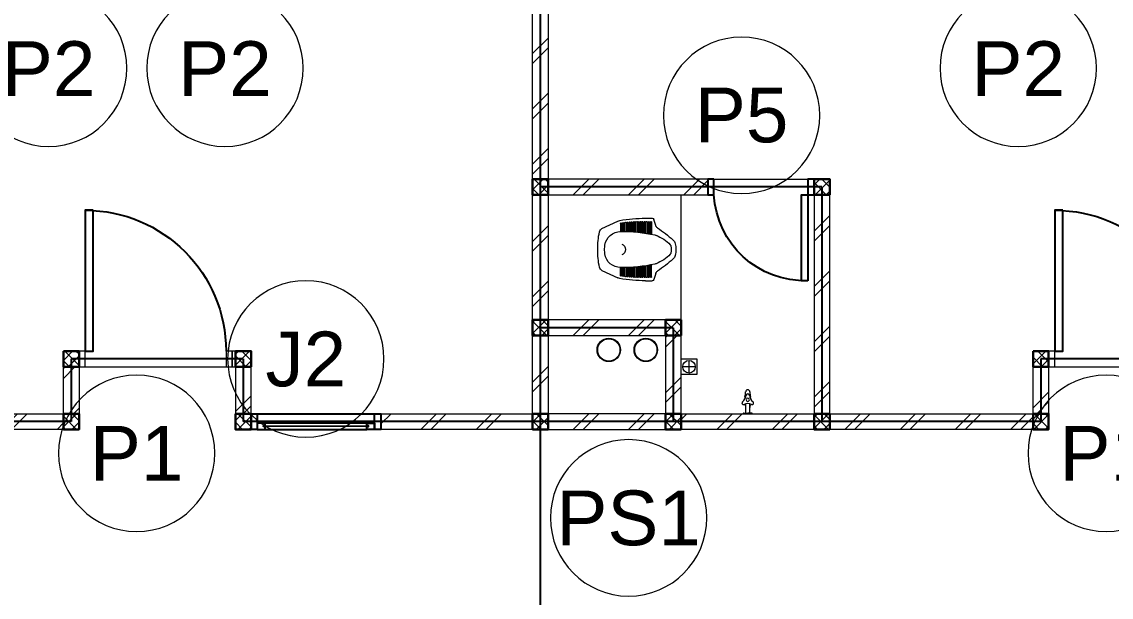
# Model space of a CAD drawing. Header units: millimetres. Extents: x -108 to 357, y -17 to 192.
# Drawn here: x 186.06 to 193.02, y 6.97 to 10.65 of the extents above; entities that cross this region are included whole.
import ezdxf
from ezdxf.enums import TextEntityAlignment as Align

# ---------------------------------------------------------------- set-up
doc = ezdxf.new("R2010")
doc.units = ezdxf.units.MM
for name, color, linetype, lineweight in [('ars', 11, 'Continuous', 0), ('KACA', 151, 'Continuous', 5), ('KOL', 1, 'Continuous', 30), ('KOLOM', 4, 'Continuous', 9), ('lan', 7, 'Continuous', 15), ('NOT', 7, 'Continuous', 20), ('SANITAIR', 15, 'Continuous', 9), ('tem', 5, 'Continuous', 20)]:
    doc.layers.add(name, color=color, linetype=linetype, lineweight=lineweight)
doc.layers.add('as', color=1, linetype='Continuous', plot=False)
doc.layers.add('Kusen', color=30, linetype='Continuous')
doc.styles.add('S', font='simplex', dxfattribs={"width": 0.75})
doc.styles.get("Standard").update_dxf_attribs({"font": 'arial.ttf'})

# ---------------------------------------------------------------- blocks, each defined once
blk = doc.blocks.new('P-90')
at = {"layer": 'Kusen'}
blk.add_lwpolyline([(374.6908, -21.5979), (374.7408, -21.5979), (374.7408, -22.4979), (374.6908, -22.4979)], close=True, dxfattribs=at)
at = {"layer": 'Kusen', "lineweight": 9}
for points in [[(373.8008, -22.4979), (373.8408, -22.4979), (373.8408, -22.5979), (373.8008, -22.5979)], [(374.7408, -22.4979), (374.7808, -22.4979), (374.7808, -22.5979), (374.7408, -22.5979)]]:
    blk.add_lwpolyline(points, close=True, dxfattribs=at)
at = {"layer": 'Kusen'}
blk.add_arc((374.7408, -22.4979), 0.9, 90, 180, dxfattribs=at)
blk = doc.blocks.new('T. J2')
at = {"layer": 'KACA', "color": 141}
blk.add_lwpolyline([(-0.3792, 0.0775), (0.2908, 0.0775), (0.2908, 0.0825), (-0.3792, 0.0825)], close=True, dxfattribs=at)
at = {"layer": 'Kusen'}
for p, q in [((-0.3692, 0.1), (0.2808, 0.1)), ((-0.4192, 0), (0.3308, 0)), ((0.2808, 0.06), (-0.3692, 0.06))]:
    blk.add_line(p, q, dxfattribs=at)
for points in [[(-0.4592, 0), (-0.4192, 0), (-0.4192, 0.1), (-0.4592, 0.1)], [(0.3308, 0), (0.3708, 0), (0.3708, 0.1), (0.3308, 0.1)]]:
    blk.add_lwpolyline(points, close=True, dxfattribs=at)
for points in [[(-0.3692, 0.0775), (-0.3692, 0.06), (-0.4192, 0.06), (-0.4192, 0.1), (-0.3692, 0.1), (-0.3692, 0.0825), (-0.3792, 0.0825), (-0.3792, 0.0775), (-0.3692, 0.0775)], [(0.2808, 0.0775), (0.2808, 0.06), (0.3308, 0.06), (0.3308, 0.1), (0.2808, 0.1), (0.2808, 0.0825), (0.2908, 0.0825), (0.2908, 0.0775), (0.2808, 0.0775)]]:
    blk.add_lwpolyline(points, dxfattribs=at)
blk = doc.blocks.new('K 10.10')
at = {"layer": 'ars'}
h = blk.add_hatch(dxfattribs=at)
h.set_pattern_fill('_USER', color=256, scale=0.05, angle=45, double=1, pattern_type=0)
h.set_pattern_definition([(45, (0, 0), (-0.035355339, 0.035355339), []), (135, (0, 0), (-0.035355339, -0.035355339), [])])
h.paths.add_polyline_path([(1560.5383, 1380.4069), (1560.6383, 1380.4069), (1560.6383, 1380.5069), (1560.5383, 1380.5069)])
at = {"layer": 'KOL'}
blk.add_lwpolyline([(1560.5383, 1380.4069), (1560.6383, 1380.4069), (1560.6383, 1380.5069), (1560.5383, 1380.5069)], close=True, dxfattribs=at)
blk = doc.blocks.new('typikal-1a')
at = {"layer": 'as'}
for p, q in [((0, 5.5), (1.9, 5.5)), ((1.9, 5.1), (1.9, 5.5)), ((3, 5.1), (3, 5.5)), ((3, 5.5), (6.2, 5.5)), ((1.9, 5.1), (3, 5.1))]:
    blk.add_line(p, q, dxfattribs=at)
at = {"layer": 'lan'}
blk.add_line((2.91, 5.15), (2.01, 5.15), dxfattribs=at)
at = {"layer": 'tem'}
for points in [[(1.02, 5.45), (0.05, 5.45), (0.05, 5.55), (1.02, 5.55)], [(3.05, 5.55), (4.35, 5.55), (4.35, 5.45), (3.05, 5.45)], [(0.05, 2.85), (-0.05, 2.85), (-0.05, 5.45), (0.05, 5.45)], [(1.95, 5.45), (1.85, 5.45), (1.85, 5.15), (1.95, 5.15)], [(2.95, 5.45), (3.05, 5.45), (3.05, 5.15), (2.95, 5.15)], [(1.97, 5.15), (1.95, 5.15), (1.95, 5.05), (1.97, 5.05)]]:
    blk.add_lwpolyline(points, close=True, dxfattribs=at)
at = {"layer": 'KOLOM', "extrusion": (0, 0, -1), "zscale": -1}
for p in [(-1560.5883, -1374.9569), (-1562.4883, -1374.9569), (-1563.5883, -1374.9569), (-1562.4883, -1375.3569), (-1563.5883, -1375.3569)]:
    blk.add_blockref('K 10.10', p, dxfattribs=at)
at = {"layer": 'Kusen', "xscale": -1}
blk.add_blockref('T. J2', (1.3908, 5.45), dxfattribs=at)
at = {"layer": 'Kusen', "xscale": -1, "rotation": 180}
blk.add_blockref('P-90', (-371.8308, -17.4479), dxfattribs=at)
blk = doc.blocks.new('KRAN ATAS')
for p, q in [((-0.0198, 0), (0, 0)), ((-0.0198, -0.0015), (-0.0198, 0)), ((0.0198, 0), (0, 0)), ((0.0198, -0.0015), (0.0198, 0)), ((-0.0193, -0.002), (0, -0.002)), ((-0.0087, -0.006), (-0.0087, -0.0441)), ((0.0193, -0.002), (0, -0.002)), ((0.0087, -0.006), (0.0087, -0.0441))]:
    blk.add_line(p, q)
for centre, radius, start, end in [((-0.0191, -0.047), 0.00682, 147.2603, 232.4214), ((-0.0188, -0.0464), 0.00682, 67.5786, 152.7397), ((-0.0193, -0.0015), 0.0005, 180, 270), ((0, -0.0187), 0.0268, 232.9628, 307.0372), ((-0.0127, -0.006), 0.004, 0, 90), ((0.0743, -0.0604), 0.0878, 163.7486, 168.4446), ((-0.0388, -0.0275), 0.03, 343.7486, 0), ((0.0127, -0.006), 0.004, 90, 180), ((0.0388, -0.0275), 0.03, 180, 196.2514), ((-0.0743, -0.0604), 0.0878, 11.5554, 16.2514), ((0.0188, -0.0464), 0.00682, 27.2603, 112.4214), ((0.0193, -0.0015), 0.0005, 270, 0), ((0.0191, -0.047), 0.00682, 307.5786, 32.7397), ((-0.0514, -0.0871), 0.0447, 7.4918, 50.9581), ((0.0743, -0.0604), 0.0878, 182.0552, 189.0251), ((-0.0892, -0.0965), 0.08, 0.3555, 16.2023), ((-0.0004, -0.0965), 0.0088, 176.8553, 272.6444), ((-0.0004, -0.0613), 0.0068, 86.5771, 273.4229), ((-0.0003, -0.0804), 0.00682, 187.5786, 272.7397), ((0.0004, -0.0613), 0.0068, 266.5771, 93.4229), ((0.0003, -0.0804), 0.00682, 267.2603, 352.4214), ((0.0004, -0.0965), 0.0088, 267.3556, 3.1447), ((0.0514, -0.0871), 0.0447, 129.0419, 172.5082), ((0.0892, -0.0965), 0.08, 163.7977, 179.6445), ((-0.0743, -0.0604), 0.0878, 350.9749, 357.9448)]:
    blk.add_arc(centre, radius, start, end)
blk = doc.blocks.new('AVOOR')
blk.add_lwpolyline([(-21.8185, -71.5914), (-21.9185, -71.5914), (-21.9185, -71.4914), (-21.8185, -71.4914)], close=True)
for points in [[(-21.9085, -71.5414), (-21.8285, -71.5414)], [(-21.8685, -71.5014), (-21.8685, -71.5814)]]:
    blk.add_lwpolyline(points)
blk.add_circle((-21.8685, -71.5414), 0.04)
blk = doc.blocks.new('CL J D')
for p, q in [((0.0275, 0.1273), (0.1283, 0.1756)), ((0.145, 0.1598), (0.145, 0.1109)), ((0.1539, 0.1598), (0.1539, 0.1111)), ((0.1587, 0.1615), (0.1587, 0.1111)), ((0.1676, 0.1615), (0.1676, 0.1111)), ((0.1723, 0.1631), (0.1723, 0.1111)), ((0.1812, 0.1631), (0.1812, 0.1109)), ((0.186, 0.1645), (0.186, 0.1109)), ((0.1949, 0.1645), (0.1949, 0.1105)), ((0.1996, 0.1657), (0.1996, 0.1105)), ((0.2085, 0.1657), (0.2085, 0.11)), ((0.2133, 0.1667), (0.2133, 0.11)), ((0.2222, 0.1667), (0.2222, 0.1092)), ((0.2269, 0.1676), (0.2269, 0.1092)), ((0.2358, 0.1676), (0.2358, 0.1082)), ((0.2406, 0.1682), (0.2406, 0.1082)), ((0.2495, 0.1682), (0.2495, 0.107)), ((0.2542, 0.1687), (0.2542, 0.107)), ((0.2631, 0.1687), (0.2631, 0.1056)), ((0.2679, 0.169), (0.2679, 0.1056)), ((0.2768, 0.169), (0.2768, 0.104)), ((0.2815, 0.1692), (0.2815, 0.104)), ((0.2904, 0.1692), (0.2904, 0.1022)), ((0.2952, 0.1691), (0.2952, 0.1022)), ((0.3041, 0.1691), (0.3041, 0.1003)), ((0.306, 0.1938), (0.3479, 0.1938)), ((0.3088, 0.1689), (0.3088, 0.1003)), ((0.3177, 0.1689), (0.3177, 0.0981)), ((0.3225, 0.1685), (0.3225, 0.0981)), ((0.3314, 0.1685), (0.3314, 0.0957)), ((0.3361, 0.1679), (0.3361, 0.0957)), ((0.345, 0.1679), (0.345, 0.093)), ((0.3709, 0.1476), (0.3594, 0.1853)), ((0.145, -0.1722), (0.145, -0.1234)), ((0.1539, -0.1722), (0.1539, -0.1236)), ((0.1587, -0.174), (0.1587, -0.1236)), ((0.1676, -0.174), (0.1676, -0.1236)), ((0.1723, -0.1756), (0.1723, -0.1236)), ((0.1812, -0.1756), (0.1812, -0.1234)), ((0.186, -0.177), (0.186, -0.1234)), ((0.1949, -0.177), (0.1949, -0.123)), ((0.1996, -0.1782), (0.1996, -0.123)), ((0.2085, -0.1782), (0.2085, -0.1224)), ((0.2133, -0.1792), (0.2133, -0.1224)), ((0.2222, -0.1792), (0.2222, -0.1216)), ((0.2269, -0.18), (0.2269, -0.1216)), ((0.2358, -0.18), (0.2358, -0.1206)), ((0.2406, -0.1807), (0.2406, -0.1206)), ((0.2495, -0.1807), (0.2495, -0.1195)), ((0.2542, -0.1812), (0.2542, -0.1195)), ((0.2631, -0.1812), (0.2631, -0.1181)), ((0.2679, -0.1815), (0.2679, -0.1181)), ((0.2768, -0.1815), (0.2768, -0.1165)), ((0.2815, -0.1816), (0.2815, -0.1165)), ((0.2904, -0.1816), (0.2904, -0.1147)), ((0.2952, -0.1816), (0.2952, -0.1147)), ((0.3041, -0.1816), (0.3041, -0.1127)), ((0.3088, -0.1813), (0.3088, -0.1127)), ((0.3177, -0.1813), (0.3177, -0.1105)), ((0.3225, -0.1809), (0.3225, -0.1105)), ((0.3314, -0.1809), (0.3314, -0.1081)), ((0.3361, -0.1803), (0.3361, -0.1081)), ((0.345, -0.1803), (0.345, -0.1055)), ((0.0275, -0.1398), (0.1283, -0.188)), ((0.306, -0.2062), (0.3479, -0.2062)), ((0.3709, -0.16), (0.3594, -0.1977))]:
    blk.add_line(p, q)
for centre, radius, start, end in [((0.1462, 0.1381), 0.0415, 97.43664, 115.58841), ((0.3183, -0.8979), 1.0917, 90.64465, 99.35641), ((0.1495, 0.1598), 0.00445, 0, 180), ((0.1631, 0.1615), 0.00445, 0, 180), ((0.1768, 0.1631), 0.00445, 0, 180), ((0.1904, 0.1645), 0.00445, 0, 180), ((0.2041, 0.1657), 0.00445, 0, 180), ((0.2177, 0.1667), 0.00445, 0, 180), ((0.2314, 0.1676), 0.00445, 0, 180), ((0.245, 0.1682), 0.00445, 0, 180), ((0.2587, 0.1687), 0.00445, 0, 180), ((0.2723, 0.169), 0.00445, 0, 180), ((0.286, 0.1692), 0.00445, 0, 180), ((0.2996, 0.1691), 0.00445, 0, 180), ((0.3133, 0.1689), 0.00445, 0, 180), ((0.3269, 0.1685), 0.00445, 0, 180), ((0.3406, 0.1679), 0.00445, 0, 180), ((0.3479, 0.1818), 0.012, 16.98371, 90), ((0.3992, 0.1563), 0.0297, 196.98371, 236.58705), ((0.5098, 0), 0.5098, 167.907, 180.70014), ((0.0403, 0.1006), 0.0297, 115.58841, 167.907), ((0.1458, 0.0077), 0.1009, 89.36458, 171.9631), ((0.1427, 0.1109), 0.00237, 271.71865, 0), ((0.1639, -0.8282), 0.9369, 77.60377, 91.04193), ((0.1563, 0.1111), 0.00237, 180, 0), ((0.17, 0.1111), 0.00237, 180, 0), ((0.1836, 0.1109), 0.00237, 180, 0), ((0.1973, 0.1105), 0.00237, 180, 0), ((0.2109, 0.11), 0.00237, 180, 0), ((0.2246, 0.1092), 0.00237, 180, 0), ((0.2382, 0.1082), 0.00237, 180, 0), ((0.2519, 0.107), 0.00237, 180, 0), ((0.2655, 0.1056), 0.00237, 180, 0), ((0.2792, 0.104), 0.00237, 180, 0), ((0.2928, 0.1022), 0.00237, 180, 0), ((0.3064, 0.1003), 0.00237, 180, 0), ((0.3201, 0.0981), 0.00237, 180, 0), ((0.3337, 0.0957), 0.00237, 180, 0), ((0.3474, 0.093), 0.00237, 180, 258.7357), ((0.3518, 0.0291), 0.0593, 68.96955, 77.12628), ((0.2831, -0.1497), 0.2509, 43.87855, 68.96955), ((-0.0629, -0.5443), 0.8096, 47.75416, 56.58705), ((0.1995, 0.0001), 0.1551, 171.9445, 182.3259), ((0.1409, -0.0052), 0.0359, 358.3993, 69.7102), ((0.4511, 0.0118), 0.0178, 9.30537, 43.87855), ((0.3402, -0.0063), 0.1302, 0.0418, 9.30537), ((0.4495, 0.0199), 0.0475, 13.4838, 47.75416), ((0.3402, -0.0063), 0.1598, 0.03404, 13.4838), ((0.5098, -0.0125), 0.5098, 179.29986, 192.093), ((0.1995, -0.0125), 0.1551, 177.6741, 188.0555), ((0.1458, -0.0202), 0.1009, 188.0369, 270.63542), ((0.1409, -0.0072), 0.0359, 290.2898, 1.6007), ((0.2831, 0.1372), 0.2509, 291.03045, 316.12145), ((-0.0629, 0.5318), 0.8096, 303.41295, 312.24584), ((0.4511, -0.0243), 0.0178, 316.12145, 350.69463), ((0.3402, -0.0061), 0.1302, 350.69463, 359.9582), ((0.4495, -0.0323), 0.0475, 312.24584, 346.5162), ((0.3402, -0.0061), 0.1598, 346.5162, 359.96596), ((0.0403, -0.113), 0.0297, 192.093, 244.41159), ((0.1427, -0.1234), 0.00237, 0, 88.28135), ((0.1639, 0.8157), 0.9369, 268.95807, 282.39623), ((0.1563, -0.1236), 0.00237, 0, 180), ((0.17, -0.1236), 0.00237, 0, 180), ((0.1836, -0.1234), 0.00237, 0, 180), ((0.1973, -0.123), 0.00237, 0, 180), ((0.2109, -0.1224), 0.00237, 0, 180), ((0.2246, -0.1216), 0.00237, 0, 180), ((0.2382, -0.1206), 0.00237, 0, 180), ((0.2519, -0.1195), 0.00237, 0, 180), ((0.2655, -0.1181), 0.00237, 0, 180), ((0.2792, -0.1165), 0.00237, 0, 180), ((0.2928, -0.1147), 0.00237, 0, 180), ((0.3064, -0.1127), 0.00237, 0, 180), ((0.3201, -0.1105), 0.00237, 0, 180), ((0.3337, -0.1081), 0.00237, 0, 180), ((0.3474, -0.1055), 0.00237, 101.2643, 180), ((0.3518, -0.0415), 0.0593, 282.87372, 291.03045), ((0.1462, -0.1506), 0.0415, 244.41159, 262.56336), ((0.3183, 0.8854), 1.0917, 260.64359, 269.35535), ((0.1495, -0.1722), 0.00445, 180, 0), ((0.1631, -0.174), 0.00445, 180, 0), ((0.1768, -0.1756), 0.00445, 180, 0), ((0.1904, -0.177), 0.00445, 180, 0), ((0.2041, -0.1782), 0.00445, 180, 0), ((0.2177, -0.1792), 0.00445, 180, 0), ((0.2314, -0.18), 0.00445, 180, 0), ((0.245, -0.1807), 0.00445, 180, 0), ((0.2587, -0.1812), 0.00445, 180, 0), ((0.2723, -0.1815), 0.00445, 180, 0), ((0.286, -0.1816), 0.00445, 180, 0), ((0.2996, -0.1816), 0.00445, 180, 0), ((0.3133, -0.1813), 0.00445, 180, 0), ((0.3269, -0.1809), 0.00445, 180, 0), ((0.3406, -0.1803), 0.00445, 180, 0), ((0.3479, -0.1942), 0.012, 270, 343.01629), ((0.3992, -0.1687), 0.0297, 123.41295, 163.01629)]:
    blk.add_arc(centre, radius, start, end)
blk = doc.blocks.new('P.60')
at = {"layer": 'Kusen'}
for points in [[(1472.8348, 997.5354), (1472.8748, 997.5354), (1472.8748, 997.4354), (1472.8348, 997.4354)], [(1473.4748, 997.5354), (1473.5148, 997.5354), (1473.5148, 997.4354), (1473.4748, 997.4354)], [(1472.8748, 996.8854), (1472.9148, 996.8854), (1472.9148, 997.4354), (1472.8748, 997.4354)]]:
    blk.add_lwpolyline(points, close=True, dxfattribs=at)
blk.add_arc((1472.8948, 997.4658), 0.5808, 268.02661, 356.99428, dxfattribs=at)
blk = doc.blocks.new('A-2')
at = {"layer": 'ars'}
h = blk.add_hatch(dxfattribs=at)
h.set_pattern_fill('TEMBOK', color=256, scale=0.25)
h.set_pattern_definition([(45, (3.79994, -3.9569), (-0.1767767, 0.1767767), []), (45, (3.86244, -3.9569), (-0.1767767, 0.1767767), [])])
h.paths.add_polyline_path([(31.3172, 10.2677), (31.4172, 10.2677), (31.4172, 11.3677), (31.3172, 11.3677)])
h = blk.add_hatch(dxfattribs=at)
h.set_pattern_fill('TEMBOK', color=256, scale=0.25)
h.set_pattern_definition([(45, (4.67994, -1.0569), (-0.1767767, 0.1767767), []), (45, (4.74244, -1.0569), (-0.1767767, 0.1767767), [])])
h.paths.add_polyline_path([(32.4372, 10.1677), (31.4172, 10.1677), (31.4172, 10.2677), (32.4372, 10.2677)])
h = blk.add_hatch(dxfattribs=at)
h.set_pattern_fill('TEMBOK', color=256, scale=0.25)
h.set_pattern_definition([(45, (3.79994, -5.1569), (-0.1767767, 0.1767767), []), (45, (3.86244, -5.1569), (-0.1767767, 0.1767767), [])])
h.paths.add_polyline_path([(31.3172, 9.3677), (31.4172, 9.3677), (31.4172, 10.1677), (31.3172, 10.1677)])
h = blk.add_hatch(dxfattribs=at)
h.set_pattern_fill('TEMBOK', color=256, scale=0.25)
h.set_pattern_definition([(45, (1.99994, -5.1569), (-0.1767767, 0.1767767), []), (45, (2.06244, -5.1569), (-0.1767767, 0.1767767), [])])
h.paths.add_polyline_path([(33.1172, 8.7677), (33.2172, 8.7677), (33.2172, 10.1677), (33.1172, 10.1677)])
h = blk.add_hatch(dxfattribs=at)
h.set_pattern_fill('TEMBOK', color=256, scale=0.25)
h.set_pattern_definition([(45, (4.67994, -1.9569), (-0.1767767, 0.1767767), []), (45, (4.74244, -1.9569), (-0.1767767, 0.1767767), [])])
h.paths.add_polyline_path([(32.1672, 9.2677), (31.4172, 9.2677), (31.4172, 9.3677), (32.1672, 9.3677)])
h = blk.add_hatch(dxfattribs=at)
h.set_pattern_fill('TEMBOK', color=256, scale=0.25)
h.set_pattern_definition([(45, (3.79994, -6.0569), (-0.1767767, 0.1767767), []), (45, (3.86244, -6.0569), (-0.1767767, 0.1767767), [])])
h.paths.add_polyline_path([(31.3172, 8.7677), (31.4172, 8.7677), (31.4172, 9.2677), (31.3172, 9.2677)])
h = blk.add_hatch(dxfattribs=at)
h.set_pattern_fill('TEMBOK', color=256, scale=0.25)
h.set_pattern_definition([(45, (2.94994, -6.0569), (-0.1767767, 0.1767767), []), (45, (3.01244, -6.0569), (-0.1767767, 0.1767767), [])])
h.paths.add_polyline_path([(32.1672, 8.7677), (32.2672, 8.7677), (32.2672, 9.2677), (32.1672, 9.2677)])
h = blk.add_hatch(dxfattribs=at)
h.set_pattern_fill('TEMBOK', color=256, scale=0.25)
h.set_pattern_definition([(45, (43.99994, -6.2569), (-0.1767767, 0.1767767), []), (45, (44.06244, -6.2569), (-0.1767767, 0.1767767), [])])
h.paths.add_polyline_path([(28.3172, 8.7677), (28.4172, 8.7677), (28.4172, 9.0677), (28.3172, 9.0677)])
h = blk.add_hatch(dxfattribs=at)
h.set_pattern_fill('TEMBOK', color=256, scale=0.25)
h.set_pattern_definition([(45, (42.89994, -6.2569), (-0.1767767, 0.1767767), []), (45, (42.96244, -6.2569), (-0.1767767, 0.1767767), [])])
h.paths.add_polyline_path([(29.4172, 8.7677), (29.5172, 8.7677), (29.5172, 9.0677), (29.4172, 9.0677)])
h = blk.add_hatch(dxfattribs=at)
h.set_pattern_fill('TEMBOK', color=256, scale=0.25)
h.set_pattern_definition([(45, (0.59994, -6.2569), (-0.1767767, 0.1767767), []), (45, (0.66244, -6.2569), (-0.1767767, 0.1767767), [])])
h.paths.add_polyline_path([(34.5172, 8.7677), (34.6172, 8.7677), (34.6172, 9.0677), (34.5172, 9.0677)])
h = blk.add_hatch(dxfattribs=at)
h.set_pattern_fill('TEMBOK', color=256, scale=0.25)
h.set_pattern_definition([(45, (46.27994, -2.5569), (-0.1767767, 0.1767767), []), (45, (46.34244, -2.5569), (-0.1767767, 0.1767767), [])])
h.paths.add_polyline_path([(28.3172, 8.6677), (27.0172, 8.6677), (27.0172, 8.7677), (28.3172, 8.7677)])
h = blk.add_hatch(dxfattribs=at)
h.set_pattern_fill('TEMBOK', color=256, scale=0.25)
h.set_pattern_definition([(45, (42.94994, -2.5569), (-0.1767767, 0.1767767), []), (45, (43.01244, -2.5569), (-0.1767767, 0.1767767), [])])
h.paths.add_polyline_path([(31.3172, 8.6677), (30.3472, 8.6677), (30.3472, 8.7677), (31.3172, 8.7677)])
h = blk.add_hatch(dxfattribs=at)
h.set_pattern_fill('TEMBOK', color=256, scale=0.25)
h.set_pattern_definition([(45, (4.67994, -2.5569), (-0.1767767, 0.1767767), []), (45, (4.74244, -2.5569), (-0.1767767, 0.1767767), [])])
h.paths.add_polyline_path([(32.1672, 8.6677), (31.4172, 8.6677), (31.4172, 8.7677), (32.1672, 8.7677)])
h = blk.add_hatch(dxfattribs=at)
h.set_pattern_fill('TEMBOK', color=256, scale=0.25)
h.set_pattern_definition([(45, (3.82994, -2.5569), (-0.1767767, 0.1767767), []), (45, (3.89244, -2.5569), (-0.1767767, 0.1767767), [])])
h.paths.add_polyline_path([(33.1172, 8.6677), (32.2672, 8.6677), (32.2672, 8.7677), (33.1172, 8.7677)])
h = blk.add_hatch(dxfattribs=at)
h.set_pattern_fill('TEMBOK', color=256, scale=0.25)
h.set_pattern_definition([(45, (2.87994, -2.5569), (-0.1767767, 0.1767767), []), (45, (2.94244, -2.5569), (-0.1767767, 0.1767767), [])])
h.paths.add_polyline_path([(34.5172, 8.6677), (33.2172, 8.6677), (33.2172, 8.7677), (34.5172, 8.7677)])
for centre, radius in [((31.8046, 9.1756), 0.075), ((31.8046, 9.1756), 0.071), ((32.0412, 9.1756), 0.075), ((32.0412, 9.1756), 0.071)]:
    blk.add_circle(centre, radius, dxfattribs=at)
at = {"layer": 'as'}
for p, q in [((31.3672, 1.1177), (31.3672, 14.2177)), ((33.1672, 10.2177), (31.3672, 10.2177)), ((33.1672, 10.2177), (33.1672, 8.7177)), ((32.2172, 9.3177), (31.3672, 9.3177)), ((32.2172, 9.3177), (32.2172, 8.7177)), ((34.5672, 9.1177), (34.5672, 8.7177)), ((35.6672, 9.1177), (34.5672, 9.1177)), ((34.5672, 8.7177), (31.3672, 8.7177))]:
    blk.add_line(p, q, dxfattribs=at)
at = {"layer": 'lan'}
for p, q in [((32.4772, 10.2677), (33.0772, 10.2677)), ((32.2672, 9.3677), (32.2672, 10.1677)), ((34.6572, 9.0677), (35.5572, 9.0677))]:
    blk.add_line(p, q, dxfattribs=at)
at = {"layer": 'tem'}
for points in [[(32.4372, 10.2677), (31.4172, 10.2677), (31.4172, 10.1677), (32.4372, 10.1677)], [(33.1172, 8.7677), (33.2172, 8.7677), (33.2172, 10.1677), (33.1172, 10.1677)], [(32.1672, 9.3677), (31.4172, 9.3677), (31.4172, 9.2677), (32.1672, 9.2677)], [(32.1672, 8.7677), (32.2672, 8.7677), (32.2672, 9.2677), (32.1672, 9.2677)], [(34.6172, 8.7677), (34.5172, 8.7677), (34.5172, 9.0677), (34.6172, 9.0677)], [(31.4172, 8.6677), (32.1672, 8.6677), (32.1672, 8.7677), (31.4172, 8.7677)], [(33.1172, 8.6677), (32.2672, 8.6677), (32.2672, 8.7677), (33.1172, 8.7677)], [(34.5172, 8.6677), (33.2172, 8.6677), (33.2172, 8.7677), (34.5172, 8.7677)]]:
    blk.add_lwpolyline(points, close=True, dxfattribs=at)
at = {"layer": 'KOLOM', "extrusion": (0, 0, -1), "zscale": -1, "rotation": 180}
for p in [(1529.2212, 1390.6746), (1527.4212, 1390.6746), (1529.2212, 1389.7746), (1528.3712, 1389.7746), (1526.0212, 1389.5746), (1529.2212, 1389.1746), (1528.3712, 1389.1746), (1527.4212, 1389.1746), (1526.0212, 1389.1746)]:
    blk.add_blockref('K 10.10', p, dxfattribs=at)
at = {"layer": 'Kusen', "xscale": -1}
for name, p in [('P.60', (1505.9519, -987.2676)), ('P-90', (409.3979, 31.6656))]:
    blk.add_blockref(name, p, dxfattribs=at)
at = {"layer": 'lan', "rotation": 180}
blk.add_blockref('typikal-1a', (31.3672, 14.2177), dxfattribs=at)
at = {"layer": 'SANITAIR', "extrusion": (0, 0, -1), "zscale": -1, "rotation": 180}
blk.add_blockref('CL J D', (-31.7336, 9.811), dxfattribs=at)
at = {"layer": 'SANITAIR', "rotation": 180}
blk.add_blockref('AVOOR', (10.449, -62.4736), dxfattribs=at)
at = {"layer": 'SANITAIR', "extrusion": (0, 0, -1), "xscale": -1.450644103627577, "yscale": 1.450644103627577, "zscale": -1.450644103627577, "rotation": 179.9613440846885}
blk.add_blockref('KRAN ATAS', (-32.6932, 8.7677), dxfattribs=at)
blk = doc.blocks.new('NAV')
blk.add_circle((0, -0.4), 0.4)
at = {"style": 'S', "width": 0.75, "flags": 4}
blk.add_attdef('AV', text='', height=0.3, dxfattribs=at).set_placement((0, -0.4), align=Align.MIDDLE)

msp = doc.modelspace()

# ---------------------------------------------------------------- block references
msp.add_blockref('A-2', (158.00671, -0.62199))
at = {"layer": 'NOT'}
ref = msp.add_blockref('NAV', (186.22948, 9.85402), dxfattribs=dict(at, xscale=-1.25, yscale=1.25, zscale=1.25, rotation=180.0000000000217))
ref.add_attrib('AV', 'P2', dxfattribs={"layer": '0', "height": 0.35, "flags": 4}).set_placement((186.22948, 10.35402), align=Align.MIDDLE)
ref = msp.add_blockref('NAV', (187.35694, 9.85402), dxfattribs=dict(at, xscale=-1.25, yscale=1.25, zscale=1.25, rotation=180.0000000000217))
ref.add_attrib('AV', 'P2', dxfattribs={"layer": '0', "height": 0.35, "flags": 4}).set_placement((187.35694, 10.35402), align=Align.MIDDLE)
ref = msp.add_blockref('NAV', (192.42948, 9.85402), dxfattribs=dict(at, xscale=-1.25, yscale=1.25, zscale=1.25, rotation=180.0000000000217))
ref.add_attrib('AV', 'P2', dxfattribs={"layer": '0', "height": 0.35, "flags": 4}).set_placement((192.42948, 10.35402), align=Align.MIDDLE)
ref = msp.add_blockref('NAV', (190.66073, 9.55278), dxfattribs=dict(at, xscale=-1.25, yscale=1.25, zscale=1.25, rotation=180.0000000000217))
ref.add_attrib('AV', 'P5', dxfattribs={"layer": '0', "height": 0.35, "flags": 4}).set_placement((190.66073, 10.05278), align=Align.MIDDLE)
ref = msp.add_blockref('NAV', (187.87387, 7.99575), dxfattribs=dict(at, xscale=-1.25, yscale=1.25, zscale=1.25, rotation=180.0000000000217))
ref.add_attrib('AV', 'J2', dxfattribs={"layer": '0', "height": 0.35, "flags": 4}).set_placement((187.87387, 8.49575), align=Align.MIDDLE)
ref = msp.add_blockref('NAV', (186.79224, 7.3926), dxfattribs=dict(at, xscale=-1.25, yscale=1.25, zscale=1.25, rotation=180.0000000000217))
ref.add_attrib('AV', 'P1', dxfattribs={"layer": '0', "height": 0.35, "flags": 4}).set_placement((186.79224, 7.8926), align=Align.MIDDLE)
ref = msp.add_blockref('NAV', (192.99224, 7.3926), dxfattribs=dict(at, xscale=-1.25, yscale=1.25, zscale=1.25, rotation=180.0000000000217))
ref.add_attrib('AV', 'P1', dxfattribs={"layer": '0', "height": 0.35, "flags": 4}).set_placement((192.99224, 7.8926), align=Align.MIDDLE)
ref = msp.add_blockref('NAV', (189.93814, 6.97992), dxfattribs=dict(at, xscale=-1.25, yscale=1.25, zscale=1.25, rotation=180.0000000000217))
ref.add_attrib('AV', 'PS1', dxfattribs={"layer": '0', "height": 0.35, "flags": 4}).set_placement((189.93814, 7.47992), align=Align.MIDDLE)

doc.saveas('drawing.dxf')
